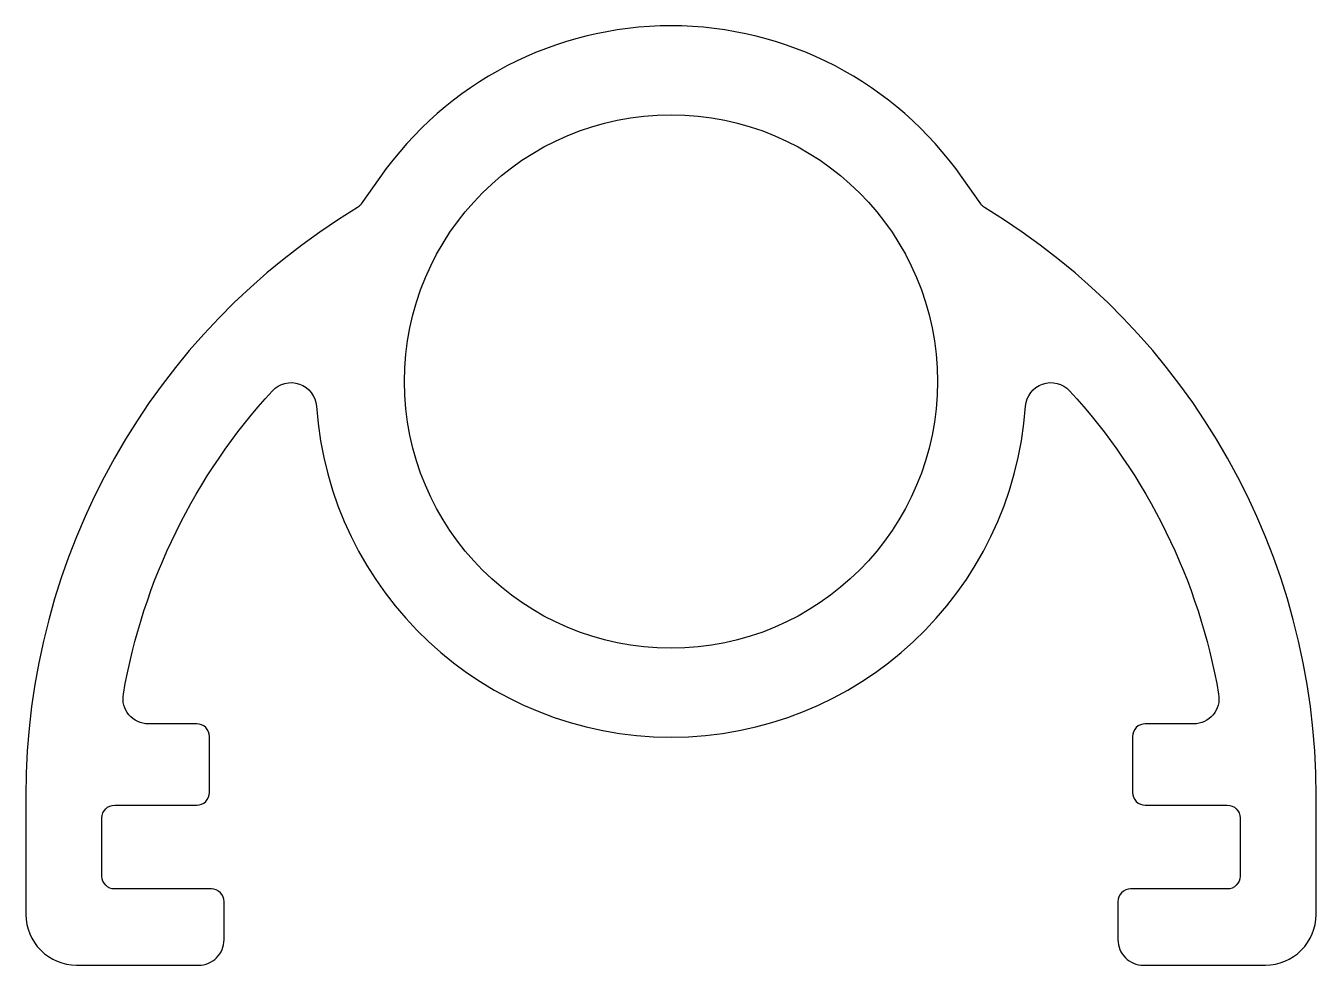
# Model space of a CAD drawing. Extents: x 1379.9 to 1430.8, y 283.9 to 320.9.
import ezdxf

# ---------------------------------------------------------------- set-up
doc = ezdxf.new("R2010")
doc.units = 0
doc.layers.get('0').update_dxf_attribs({"linetype": 'CONTINUOUS'})

msp = doc.modelspace()

# ---------------------------------------------------------------- linework, layer by layer
at = {"color": 0}
msp.add_lwpolyline([(1423.526, 290.712, 0.414214), (1424.026, 290.212), (1427.258, 290.212, -0.414214), (1427.758, 289.712), (1427.758, 287.412, -0.414214), (1427.258, 286.912), (1423.449, 286.912, 0.414214), (1422.949, 286.412), (1422.949, 284.912, 0.414214), (1423.949, 283.912), (1428.758, 283.912, 0.414214), (1430.758, 285.912), (1430.758, 290.582, 0.262634), (1417.696, 313.735, -0.104443), (1417.545, 313.876), (1416.812, 314.922, 0.520437), (1393.879, 314.922), (1393.146, 313.876, -0.104443), (1392.995, 313.735, 0.262634), (1379.933, 290.582), (1379.933, 285.912, 0.414214), (1381.933, 283.912), (1386.742, 283.912, 0.414214), (1387.742, 284.912), (1387.742, 286.412, 0.414214), (1387.242, 286.912), (1383.433, 286.912, -0.414214), (1382.933, 287.412), (1382.933, 289.712, -0.414214), (1383.433, 290.212), (1386.665, 290.212, 0.414214), (1387.165, 290.712), (1387.165, 292.912, 0.414214), (1386.665, 293.412), (1384.761, 293.412, -0.465135), (1383.775, 294.582, -0.144167), (1389.646, 306.521, -0.658174), (1391.38, 305.914, 0.932534), (1419.312, 305.914, -0.658174), (1421.045, 306.521, -0.144167), (1426.916, 294.582, -0.465135), (1425.931, 293.412), (1424.026, 293.412, 0.414214), (1423.526, 292.912)], format="xyb", close=True, dxfattribs=at)
msp.add_circle((1405.346, 306.89), 10.5, dxfattribs=at)

doc.saveas('drawing.dxf')
